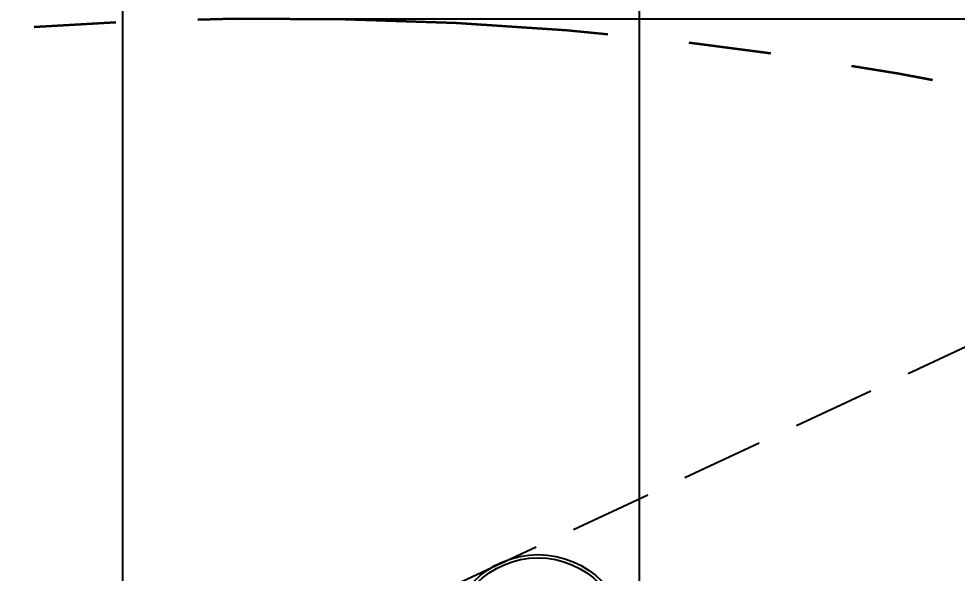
# Model space of a CAD drawing. Header units: millimetres. Extents: x 415 to 2018, y 500 to 823.
# Drawn here: x 1019.34 to 1033.86, y 753.3 to 761.88 of the extents above; entities that cross this region are included whole.
import ezdxf

# ---------------------------------------------------------------- set-up
doc = ezdxf.new("R2010")
doc.units = ezdxf.units.MM
doc.header["$PDSIZE"] = -1
doc.linetypes.add('HIDDEN', pattern=[1.905, 1.27, -0.635])
doc.linetypes.add('PHANTOM', pattern=[12.7, 6.35, -1.27, 1.27, -1.27, 1.27, -1.27])
doc.layers.get('Defpoints').update_dxf_attribs({"lineweight": 18})
doc.dimstyles.new('ISO-25', dxfattribs={"dimtxt": 2.5, "dimasz": 2.5, "dimexe": 1.25, "dimexo": 0.625, "dimtad": 1, "dimtoh": 1, "dimlfac": 10, "dimtxsty": 'Standard', "dimcen": 2.5, "dimadec": 0, "dimazin": 0, "dimtfac": 1, "dimtmove": 0, "dimatfit": 3, "dimfxl": 1, "dimarcsym": 0})

# ---------------------------------------------------------------- blocks, each defined once
blk = doc.blocks.new('*D73')
at = {"color": 0, "lineweight": -2}
for p, q in [((960.945, 745.149), (960.945, 772.892)), ((1020.945, 745.149), (1020.945, 772.892)), ((963.445, 771.642), (1018.445, 771.642))]:
    blk.add_line(p, q, dxfattribs=at)
at = {"color": 0}
for points in [[(963.445, 772.058), (963.445, 771.225), (960.945, 771.642)], [(1018.445, 772.058), (1018.445, 771.225), (1020.945, 771.642)]]:
    blk.add_solid(points, dxfattribs=at)
at = {"layer": 'Defpoints', "color": 0}
for p in [(1020.945, 771.642), (960.945, 744.524), (1020.945, 744.524)]:
    blk.add_point(p, dxfattribs=at)
at = {"color": 0, "insert": (991.386, 773.517), "char_height": 2.5, "attachment_point": 5}
blk.add_mtext('600', dxfattribs=at)
blk = doc.blocks.new('*D74')
at = {"color": 0, "lineweight": -2}
for p, q in [((1020.945, 745.149), (1020.945, 772.842)), ((1028.945, 737.149), (1028.945, 772.842)), ((1023.445, 771.592), (1026.445, 771.592))]:
    blk.add_line(p, q, dxfattribs=at)
at = {"color": 0}
for points in [[(1023.445, 772.009), (1023.445, 771.175), (1020.945, 771.592)], [(1026.445, 772.009), (1026.445, 771.175), (1028.945, 771.592)]]:
    blk.add_solid(points, dxfattribs=at)
at = {"layer": 'Defpoints', "color": 0}
for p in [(1028.945, 771.592), (1020.945, 744.524), (1028.945, 736.524)]:
    blk.add_point(p, dxfattribs=at)
at = {"color": 0, "insert": (1024.77, 773.467), "char_height": 2.5, "attachment_point": 5}
blk.add_mtext('80', dxfattribs=at)
blk = doc.blocks.new('*D79')
at = {"color": 0, "lineweight": -2}
for p, q in [((991.779, 764.579), (1030.592, 782.677)), ((1025.07, 744.524), (1039.05, 744.524))]:
    blk.add_line(p, q, dxfattribs=at)
blk.add_arc((948.771, 744.524), 89.029, 1.60936, 23.39103, dxfattribs=at)
at = {"color": 0}
for points in [[(1030.103, 779.698), (1030.863, 780.039), (1029.459, 782.149)], [(1038.182, 747.03), (1037.348, 747.018), (1037.8, 744.524)]]:
    blk.add_solid(points, dxfattribs=at)
at = {"layer": 'Defpoints', "color": 0}
for p in [(991.213, 764.314), (1036.86, 757.427), (959.347, 744.524), (1024.445, 744.524), (936.834, 738.957)]:
    blk.add_point(p, dxfattribs=at)
at = {"color": 0, "insert": (1036.935, 766.675), "char_height": 2.5, "attachment_point": 5, "rotation": 284.1039}
blk.add_mtext('25°', dxfattribs=at)
blk = doc.blocks.new('*D81')
at = {"color": 0, "lineweight": -2}
for p, q in [((1024.235, 761.88), (1095.774, 761.88)), ((1094.524, 633.575), (1094.524, 759.38)), ((1023.552, 631.075), (1095.774, 631.075))]:
    blk.add_line(p, q, dxfattribs=at)
at = {"color": 0}
for points in [[(1094.107, 759.38), (1094.941, 759.38), (1094.524, 761.88)], [(1094.107, 633.575), (1094.941, 633.575), (1094.524, 631.075)]]:
    blk.add_solid(points, dxfattribs=at)
at = {"layer": 'Defpoints', "color": 0}
for p in [(1023.61, 761.88), (1094.524, 761.88), (1022.927, 631.075)]:
    blk.add_point(p, dxfattribs=at)
at = {"color": 0, "insert": (1092.649, 697.031), "char_height": 2.5, "attachment_point": 5, "rotation": 90}
blk.add_mtext('1308', dxfattribs=at)
blk = doc.blocks.new('*D121')
at = {"color": 1, "lineweight": -3}
blk.add_arc((989.937, 736.262), 9.783, 252.8698, 10.3182, dxfattribs=at)
at = {"color": 1}
for points in [[(999.959, 738.14), (999.165, 737.888), (998.803, 740.396)], [(987.228, 727.292), (986.883, 726.533), (984.78, 727.948)]]:
    blk.add_solid(points, dxfattribs=at)
at = {"layer": 'Defpoints', "color": 0}
for p in [(1044.316, 761.619), (989.937, 736.262), (989.937, 736.262), (996.609, 729.107), (960.945, 689.524)]:
    blk.add_point(p, dxfattribs=at)
at = {"color": 1, "insert": (995.187, 730.348), "char_height": 2.5, "attachment_point": 5, "rotation": 41.594}
blk.add_mtext('147%%d', dxfattribs=at)

msp = doc.modelspace()

# ---------------------------------------------------------------- linework, layer by layer
at = {"linetype": 'HIDDEN'}
msp.add_line((989.937, 736.2617), (1044.3155, 761.6188), dxfattribs=at)
at = {"color": 161, "linetype": 'Continuous', "lineweight": 25, "true_color": 0x67adff}
for radius in [1.4, 1.35]:
    msp.add_circle((1027.3727, 752.1843), radius, dxfattribs=at)
at = {"linetype": 'PHANTOM', "lineweight": 35}
msp.add_arc((1023.3233, 706.8809), 54.9998, 58.18797, 116, dxfattribs=at)

# ---------------------------------------------------------------- dimensions: what is measured, and where the dimension line sits
dim = msp.add_angular_dim_2l(base=(1036.86, 757.427), line1=((1024.4448, 744.524), (959.3465, 744.5236)), line2=((936.8345, 738.9573), (991.2129, 764.3144)), dimstyle='ISO-25')
dim.commit()
dim.dimension.update_dxf_attribs({"geometry": '*D79', "text_midpoint": (1035.1163, 766.2181), "dimtype": 162})
for base, p1, p2, picture, middle in [((1020.9448, 771.6417), (960.9448, 744.5238), (1020.9448, 744.5238), '*D73', (991.3865, 771.6417)), ((1028.9448, 771.5918), (1020.9448, 744.5238), (1028.9448, 736.5238), '*D74', (1024.7697, 771.5918))]:
    dim = msp.add_linear_dim(base=base, p1=p1, p2=p2, dimstyle='ISO-25')
    dim.commit()
    dim.dimension.update_dxf_attribs({"geometry": picture, "text_midpoint": middle, "dimtype": 160})
dim = msp.add_linear_dim(base=(1094.5238, 761.88), p1=(1022.9274, 631.0747), p2=(1023.6105, 761.88), angle=90, text='1308', dimstyle='ISO-25')
dim.commit()
dim.dimension.update_dxf_attribs({"geometry": '*D81', "text_midpoint": (1094.5238, 697.0311), "dimtype": 160})
dim = msp.add_angular_dim_2l(base=(996.6089, 729.1067), line1=((960.9448, 689.5238), (989.937, 736.2617)), line2=((989.937, 736.2617), (1044.3155, 761.6188)), dimstyle='ISO-25', override={"dimclrd": 1, "dimclre": 1, "dimclrt": 1, "dimlwd": 65533, "dimlwe": 65533})
dim.commit()
dim.dimension.update_dxf_attribs({"geometry": '*D121', "text_midpoint": (995.1868, 730.3475)})

doc.saveas('drawing.dxf')
